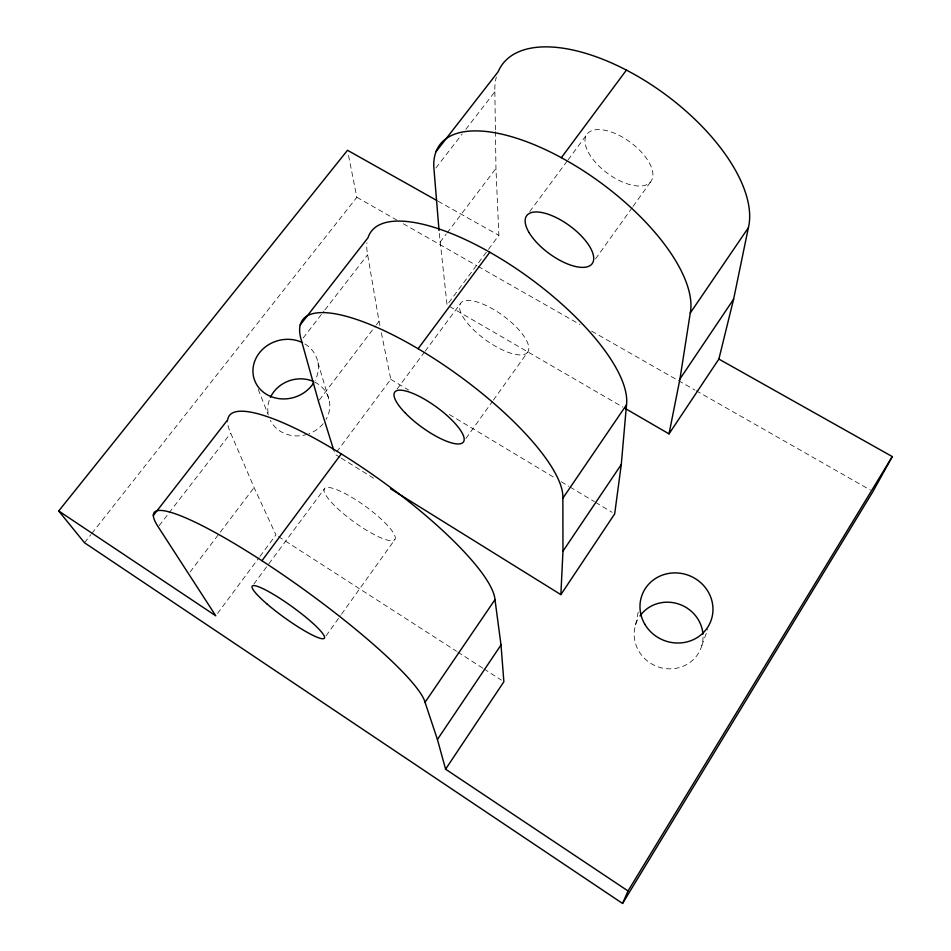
<?xml version="1.0" encoding="UTF-8"?>
<svg xmlns="http://www.w3.org/2000/svg" width="951" height="951" viewBox="0 0 951 951"><rect width="100%" height="100%" fill="white"/><g stroke="black" fill="none" stroke-linecap="round" stroke-linejoin="round"><path stroke-width="0.71" stroke-dasharray="4.75 3.57" d="M635.565 624.902L638.501 610.851M701.802 645.658L707.722 629.407M465.954 438.459L492.535 401.31M493.391 400.109L527.674 352.167A41.511 14.931 36.1 0 0 485.046 305.009A41.511 14.931 36.1 0 0 469.77 325.86A41.511 14.931 36.1 0 0 527.674 352.167M326.05 635.839L340.672 615.392M341.528 614.191L394.831 539.633A43.449 9.665 35.9 0 0 347.103 494.639A43.449 9.665 35.9 0 0 337.07 508.048A43.449 9.665 35.9 0 0 394.831 539.633M595.552 258.886L632.225 207.591M633.081 206.403L650.983 181.344M397.078 389.078L424.277 352.369M425.156 351.181L460.26 303.821M253.846 584.069L267.932 565.06M268.812 563.872L324.255 489.016M529.695 211.657L567.236 160.981M568.116 159.804L586.446 135.054M336.761 451.868L390.766 379.33L381.089 331.447M217.541 613.431L259.136 557.524M260.027 556.335L275.956 534.926L254.107 487.53L230.724 433.169A163.025 36.435 35.9 0 1 227.61 420.877M495.423 131.595L495.958 168.434L498.871 235.384L447.053 304.998L439.16 231.985M319.334 400.038L375.467 326.003M376.358 324.826L379.033 321.295L367.633 254.737A155.667 56.204 36.2 0 1 366.943 242.814M190.081 571.991L219.419 533.285M220.311 532.108L254.107 487.53M440.004 242.255L446.221 234.053M447.113 232.888L495.958 168.434M303.179 337.997L324.065 311.025M324.969 309.86L367.633 254.737M159.114 525.701L168.184 513.992M169.088 512.815L230.724 433.169M435.891 168.006L462.198 134.008M465.824 129.312L494.853 91.795A148.974 72.561 36.4 0 1 496.351 77.007M84.484 542.748L90.904 534.605M91.819 533.44L356.851 197.285L348.066 153.123M438.066 201.196L498.871 235.384M356.851 197.285L396.852 220.085M403.307 223.758L476.843 265.698M478.139 266.435L580.062 324.541M591.677 331.162L694.896 390.017M696.18 390.754L870.367 490.062M449.621 306.495L622.834 407.064M390.766 379.33L408.573 390.029M449.288 414.493L554.897 477.937M561.256 481.765L568.888 486.353M570.16 487.114L594.339 501.641M595.611 502.401L612.147 512.339M340.042 457.383L334.99 454.245L334.122 451.452M341.302 458.168L374.112 478.555M278.453 536.53L456.539 651.245M457.788 652.053L482.692 668.089M483.94 668.898L501.379 680.131M258.22 389.328L268.23 414.874M317.967 362.545L329.391 401.12M379.033 321.295L379.913 325.646M494.853 91.795L495.412 130.121M703.062 637.063A34.735 33.035 24.4 0 1 659.162 667.21A34.735 33.035 24.4 0 1 639.191 617.128M314.71 382.064A31.276 28.257 -17.6 0 1 326.098 419.391M323.126 423.718A31.276 28.257 -17.6 0 1 308.885 433.775M307.577 434.227A31.276 28.257 -17.6 0 1 270.334 420.259M268.099 413.209A31.276 28.257 -17.6 0 1 269.929 398.469M304.902 343.965A33.012 29.505 -17 0 1 315.09 380.436M588.3 152.219A39.74 19.282 36.4 0 0 646.977 184.565A39.74 19.282 36.4 0 0 621.633 136.671A39.74 19.282 36.4 0 0 588.3 152.219"/><path stroke-width="1.43" d="M390.516 488.755L560.864 594.625L562.968 551.176L562.861 498.205L626.495 404.841A155.667 56.204 36.2 0 0 509.914 264.461A155.667 56.204 36.2 0 0 368.037 237.691L300.159 325.016M560.864 594.625L614.691 513.873L621.276 464.516L626.495 404.841M625.401 408.561L669.017 433.882L679.953 378.962L690.26 313.022L748.378 227.717A148.974 72.561 36.4 0 0 645.884 81.227A148.974 72.561 36.4 0 0 498.158 71.741L436.022 151.696M669.017 433.882L718.873 359.074L733.613 299.185L748.378 227.717M436.771 200.471L347.507 150.282L58.712 510.984L84.484 542.748L622.56 903.45L628.04 890.968L892.288 456.575L718.873 359.074M892.288 456.575L872.947 491.536L622.56 903.45M628.04 890.968L445.591 769.193L503.875 681.736L501.011 644.968L494.984 599.653A163.025 36.435 35.9 0 0 362.105 467.357A163.025 36.435 35.9 0 0 227.705 419.795L153.266 515.585M562.968 551.176L621.276 464.516M445.591 769.193L437.424 739.486L501.011 644.968M679.953 378.962L733.613 299.185M437.424 739.486L425.049 702.313L494.984 599.653M418.107 348.72L489.801 252.253M261.929 560.721L341.29 453.9M561.352 157.688L626.412 70.112M58.712 510.984L215.77 615.808L158.211 526.878A166.9 25.178 35.8 0 1 265.698 563.194A166.9 25.178 35.8 0 1 425.049 702.313M333.694 450.061L318.442 401.203L301.372 340.351A159.197 46.944 36 0 1 421.614 350.824A159.197 46.944 36 0 1 562.861 498.205M439.041 230.522L434.084 170.348A152.196 64.93 36.3 0 1 564.632 159.495A152.196 64.93 36.3 0 1 690.26 313.022M639.987 615.939A34.735 33.035 24.4 0 1 677.326 603.612A34.735 33.035 24.4 0 1 702.955 634.162M270.453 397.304A31.276 28.257 -17.6 0 1 313.533 381.517M313.723 382.825A33.012 29.505 -17 0 1 268.812 395.604A33.012 29.505 -17 0 1 257.614 355.401A33.012 29.505 -17 0 1 302.549 342.669M266.755 603.754A44.471 6.681 35.8 0 0 324.327 638.252A44.471 6.681 35.8 0 0 273.781 594.553A44.471 6.681 35.8 0 0 266.755 603.754M529.065 232.567A40.584 17.249 36.2 0 0 588.407 266.435A40.584 17.249 36.2 0 0 560.733 219.99A40.584 17.249 36.2 0 0 529.065 232.567M644.707 624.046A36.78 34.783 22 0 0 707.936 626.899A36.78 34.783 22 0 0 676.767 572.93A36.78 34.783 22 0 0 644.707 624.046M405.53 413.269A42.438 12.458 36 0 0 463.387 442.06A42.438 12.458 36 0 0 418.321 395.889A42.438 12.458 36 0 0 405.53 413.269"/></g></svg>
